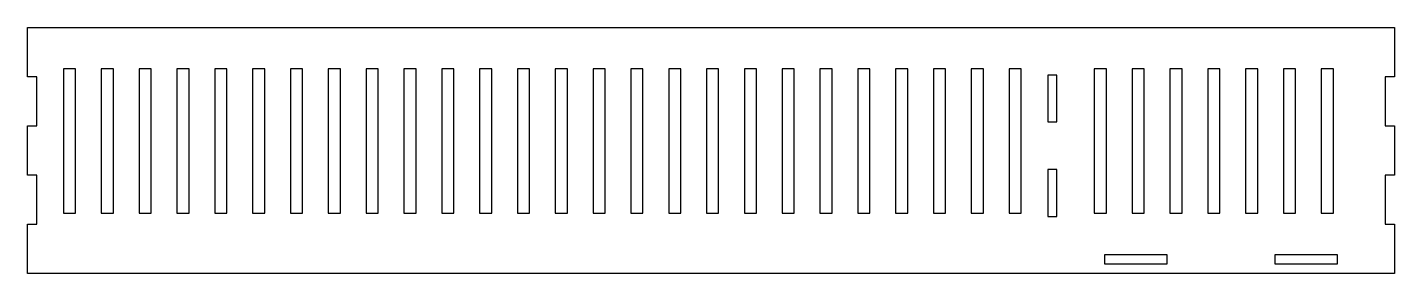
# Model space of a CAD drawing. Header units: millimetres. Extents: x 0 to 434, y 0 to 78.
import ezdxf

# ---------------------------------------------------------------- set-up
doc = ezdxf.new("R2010")
doc.units = ezdxf.units.MM
doc.layers.add('CUT', color=1, linetype='Continuous')

msp = doc.modelspace()

# ---------------------------------------------------------------- linework, layer by layer
at = {"layer": 'CUT'}
for points in [[(-0.075, 78.075), (433.675, 78.075), (433.675, 62.325), (430.675, 62.325), (430.675, 46.875), (433.675, 46.875), (433.675, 31.125), (430.675, 31.125), (430.675, 15.675), (433.675, 15.675), (433.675, -0.075), (-0.075, -0.075), (-0.075, 15.675), (2.925, 15.675), (2.925, 31.125), (-0.075, 31.125), (-0.075, 46.875), (2.925, 46.875), (2.925, 62.325), (-0.075, 62.325)], [(15.225, 64.925), (11.375, 64.925), (11.375, 19.075), (15.225, 19.075)], [(27.225, 64.925), (23.375, 64.925), (23.375, 19.075), (27.225, 19.075)], [(35.375, 64.925), (35.375, 19.075), (39.225, 19.075), (39.225, 64.925)], [(47.375, 64.925), (47.375, 19.075), (51.225, 19.075), (51.225, 64.925)], [(63.225, 64.925), (59.375, 64.925), (59.375, 19.075), (63.225, 19.075)], [(75.225, 64.925), (71.375, 64.925), (71.375, 19.075), (75.225, 19.075)], [(87.225, 64.925), (83.375, 64.925), (83.375, 19.075), (87.225, 19.075)], [(99.225, 64.925), (95.375, 64.925), (95.375, 19.075), (99.225, 19.075)], [(111.225, 64.925), (107.375, 64.925), (107.375, 19.075), (111.225, 19.075)], [(123.225, 64.925), (119.375, 64.925), (119.375, 19.075), (123.225, 19.075)], [(135.225, 64.925), (131.375, 64.925), (131.375, 19.075), (135.225, 19.075)], [(143.375, 64.925), (143.375, 19.075), (147.225, 19.075), (147.225, 64.925)], [(155.375, 64.925), (155.375, 19.075), (159.225, 19.075), (159.225, 64.925)], [(171.225, 64.925), (167.375, 64.925), (167.375, 19.075), (171.225, 19.075)], [(183.225, 64.925), (179.375, 64.925), (179.375, 19.075), (183.225, 19.075)], [(195.225, 64.925), (191.375, 64.925), (191.375, 19.075), (195.225, 19.075)], [(207.225, 64.925), (203.375, 64.925), (203.375, 19.075), (207.225, 19.075)], [(219.225, 64.925), (215.375, 64.925), (215.375, 19.075), (219.225, 19.075)], [(231.225, 64.925), (227.375, 64.925), (227.375, 19.075), (231.225, 19.075)], [(243.225, 64.925), (239.375, 64.925), (239.375, 19.075), (243.225, 19.075)], [(255.225, 64.925), (251.375, 64.925), (251.375, 19.075), (255.225, 19.075)], [(267.225, 64.925), (263.375, 64.925), (263.375, 19.075), (267.225, 19.075)], [(275.375, 64.925), (275.375, 19.075), (279.225, 19.075), (279.225, 64.925)], [(287.375, 64.925), (287.375, 19.075), (291.225, 19.075), (291.225, 64.925)], [(303.225, 64.925), (299.375, 64.925), (299.375, 19.075), (303.225, 19.075)], [(315.225, 64.925), (311.375, 64.925), (311.375, 19.075), (315.225, 19.075)], [(326.525, 62.925), (323.675, 62.925), (323.675, 48.075), (326.525, 48.075)], [(342.225, 64.925), (338.375, 64.925), (338.375, 19.075), (342.225, 19.075)], [(350.375, 64.925), (350.375, 19.075), (354.225, 19.075), (354.225, 64.925)], [(362.375, 64.925), (362.375, 19.075), (366.225, 19.075), (366.225, 64.925)], [(378.225, 64.925), (374.375, 64.925), (374.375, 19.075), (378.225, 19.075)], [(390.225, 64.925), (386.375, 64.925), (386.375, 19.075), (390.225, 19.075)], [(402.225, 64.925), (398.375, 64.925), (398.375, 19.075), (402.225, 19.075)], [(414.225, 64.925), (410.375, 64.925), (410.375, 19.075), (414.225, 19.075)], [(326.525, 32.925), (323.675, 32.925), (323.675, 18.075), (326.525, 18.075)], [(341.675, 5.925), (341.675, 3.075), (361.525, 3.075), (361.525, 5.925)], [(395.675, 5.925), (395.675, 3.075), (415.525, 3.075), (415.525, 5.925)]]:
    msp.add_lwpolyline(points, close=True, dxfattribs=at)

doc.saveas('drawing.dxf')
